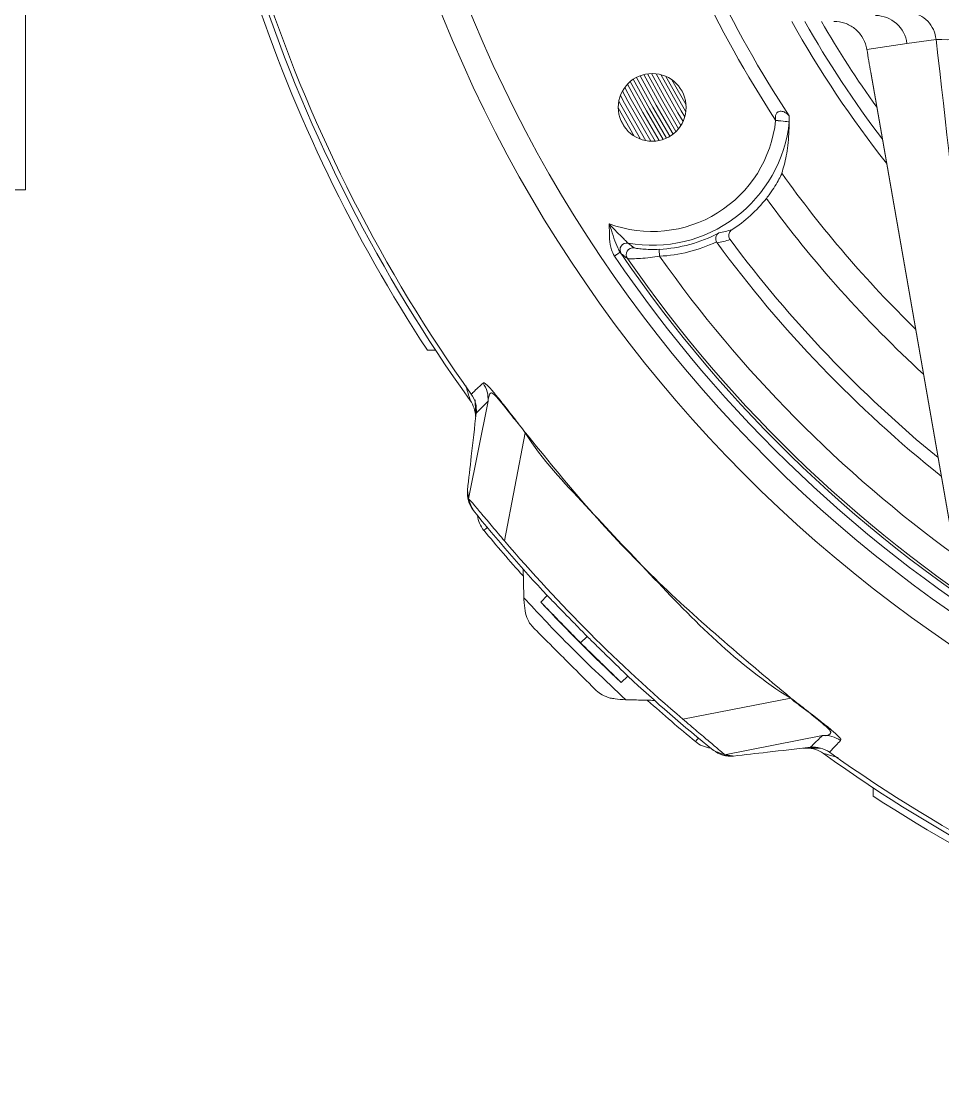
# Model space of a CAD drawing. Extents: x 2 to 136, y 1 to 99.
# Drawn here: x 125.138 to 127.148, y 41.827 to 44.158 of the extents above; entities that cross this region are included whole.
import ezdxf

# ---------------------------------------------------------------- set-up
doc = ezdxf.new("R2010")
doc.units = 0
doc.header["$MEASUREMENT"] = 0
doc.linetypes.add('SLD-Solid', pattern=[0])
doc.layers.add('OBJECT', color=7, linetype='CONTINUOUS')

msp = doc.modelspace()

# ---------------------------------------------------------------- linework, layer by layer
at = {"layer": 'OBJECT', "linetype": 'SLD-Solid', "lineweight": 15}
for p, q in [((125.1466, 43.79), (125.1466, 46.6536)), ((127.0701, 44.1092), (126.9827, 44.0967)), ((127.1336, 44.1183), (127.0701, 44.1092)), ((126.991, 44.0462), (126.991, 44.0467)), ((126.991, 44.0467), (127.1772, 42.981)), ((126.991, 44.0462), (127.1772, 42.9804)), ((126.588, 43.9757), (126.5571, 44.0303)), ((126.4752, 43.9071), (126.4402, 43.9689)), ((126.4551, 43.9256), (126.4457, 43.9421)), ((125.0986, 43.79), (125.1466, 43.79)), ((126.0418, 43.44), (126.0238, 43.44)), ((126.1137, 43.1157), (126.1561, 43.3288)), ((126.1919, 43.0242), (126.2372, 43.2598)), ((126.2715, 42.8901), (126.2853, 42.9047)), ((126.358, 42.8014), (126.3722, 42.8156)), ((126.4468, 42.7149), (126.4613, 42.7287)), ((126.5808, 42.6353), (126.8164, 42.6806)), ((126.6723, 42.5571), (126.8854, 42.5995)), ((126.9966, 42.4672), (126.9966, 42.4852))]:
    msp.add_line(p, q, dxfattribs=at)
at = {"layer": 'OBJECT', "linetype": 'SLD-Solid', "lineweight": 15, "flags": 128}
for points in [[(126.5529, 43.9069), (126.5155, 43.9708), (126.48, 44.0356)], [(126.5597, 43.9116), (126.5228, 43.9749), (126.4876, 44.0391)], [(126.5661, 43.9172), (126.53, 43.979), (126.4956, 44.0416)], [(126.5718, 43.9235), (126.5371, 43.983), (126.5041, 44.0433)], [(126.5768, 43.9306), (126.544, 43.9869), (126.5127, 44.044)], [(126.5816, 43.9393), (126.5703, 43.9585), (126.5226, 44.0435)], [(126.5852, 43.9491), (126.5773, 43.9626), (126.5329, 44.0416)], [(126.5876, 43.9607), (126.5841, 43.9666), (126.544, 44.0377)], [(126.5207, 43.8963), (126.4684, 43.9876), (126.4544, 44.0135)], [(126.5296, 43.8976), (126.494, 43.9586), (126.4601, 44.0204)], [(126.538, 43.8999), (126.5014, 43.9628), (126.4664, 44.0265)], [(126.5455, 43.9029), (126.5083, 43.9667), (126.4728, 44.0313)], [(126.5006, 43.8973), (126.4537, 43.9795), (126.4449, 43.9958)], [(126.5112, 43.8961), (126.4611, 43.9836), (126.4493, 44.0055)], [(126.4886, 43.9006), (126.4461, 43.9754), (126.4415, 43.9838)], [(126.7835, 43.9416), (126.7892, 43.941), (126.7948, 43.9405), (126.7999, 43.9399), (126.8043, 43.9395), (126.8081, 43.9391), (126.8109, 43.9388), (126.8126, 43.9386), (126.8133, 43.9385)], [(126.7836, 43.942), (126.7893, 43.9413), (126.7948, 43.9407), (126.7998, 43.9401), (126.8043, 43.9396), (126.808, 43.9391), (126.8108, 43.9388), (126.8126, 43.9386), (126.8133, 43.9385)], [(126.4441, 43.6539), (126.4438, 43.6537), (126.443, 43.6532), (126.4419, 43.6525), (126.4403, 43.6514), (126.4385, 43.6501), (126.4364, 43.6487), (126.434, 43.6471), (126.4317, 43.6455)], [(126.5301, 43.6453), (126.5299, 43.6482), (126.5298, 43.6509), (126.5297, 43.6535), (126.5295, 43.6558), (126.5295, 43.6576), (126.5294, 43.659), (126.5293, 43.6599), (126.5293, 43.6603)], [(126.1544, 43.0535), (126.1502, 43.05), (126.1476, 43.0479), (126.1467, 43.0471)], [(126.6149, 42.5938), (126.6115, 42.5896), (126.6093, 42.587), (126.6085, 42.5861)]]:
    msp.add_lwpolyline(points, dxfattribs=at)
at = {"layer": 'OBJECT', "linetype": 'SLD-Solid', "lineweight": 15}
msp.add_circle((126.5142, 43.97), 0.074, dxfattribs=at)
for centre, radius, start, end in [((128.8466, 45.29), 6.655, 198.09222, 54.2519), ((128.8466, 45.29), 6.555, 126.37982, 288.09222), ((128.8466, 45.29), 6.5028, 126.71932, 288.09222), ((128.8466, 45.29), 6.4944, 126.7749, 288.09222), ((128.8466, 45.29), 6.3069, 128.05888, 288.09222), ((128.8466, 45.29), 3.0068, 199.7991, 266.1975), ((128.8466, 45.29), 2.9472, 200.4368, 266.0663), ((128.8466, 45.29), 2.4644, 204.9172, 213.1608), ((128.8466, 45.29), 2.4346, 205.174, 213.3532), ((128.8466, 45.29), 3.375, 198.2807, 213.2401), ((128.8466, 45.29), 3.36, 198.4108, 215.6734), ((128.8466, 45.29), 3.35, 198.5143, 215.5044), ((128.8466, 45.29), 2.3227, 209.1742, 218.37), ((128.8466, 45.29), 2.2979, 209.5202, 217.2068), ((128.8466, 45.29), 2.2663, 209.9739, 215.6145), ((127.0007, 44.1009), 0.0698, 6.8424, 89.6825), ((127.1564, 44.6046), 0.4868, 267.3115, 278.9426), ((126.5142, 43.97), 0.2708, 249.6584, 353.9888), ((126.5142, 43.97), 0.3008, 259.9202, 353.9888), ((128.8466, 45.29), 2.5186, 215.5324, 225.7382), ((126.5142, 43.97), 0.3186, 303.0564, 321.4145), ((128.8466, 45.29), 2.5781, 216.091, 227.5326), ((126.5142, 43.97), 0.3101, 272.7893, 297.9305), ((126.459, 43.6591), 0.015, 80.023, 214.2276), ((126.4727, 43.6487), 0.015, 82.7274, 214.5603), ((126.5142, 43.97), 0.3251, 272.7893, 295.5214), ((128.8466, 45.29), 2.7223, 216.4098, 231.3094), ((128.8466, 45.29), 2.6951, 216.6431, 230.6511), ((128.8466, 45.29), 2.9217, 214.2537, 238.8549), ((128.8466, 45.29), 2.9067, 214.2537, 238.5533), ((128.8466, 45.29), 2.901, 214.6589, 238.3816), ((128.8466, 45.29), 2.841, 215.3738, 233.958), ((126.0706, 43.3096), 0.06, 353.4816, 35.5044), ((126.0667, 43.2944), 0.062, 1, 35.6734), ((126.1076, 43.4259), 0.2107, 307.961, 308.1556), ((128.8466, 45.29), 3.5, 218.9328, 222.9616), ((126.1944, 43.0867), 0.062, 186.4417, 219.7171), ((128.8466, 45.29), 3.51, 219.7171, 221.8637), ((128.8466, 45.29), 3.4902, 220.4808, 229.5192), ((128.8466, 45.29), 3.52, 222.9828, 227.0172), ((128.8466, 45.29), 3.5, 227.0384, 231.0672), ((128.8466, 45.29), 3.51, 228.1381, 230.3849), ((127.0385, 42.5074), 0.2816, 141.9008, 142.0462), ((126.6481, 42.6338), 0.062, 230.3849, 263.6603), ((126.8515, 42.5098), 0.062, 54.3364, 89.981), ((126.8662, 42.514), 0.06, 54.4956, 96.5184), ((128.8466, 45.29), 3.36, 234.3364, 266.6557), ((128.8466, 45.29), 3.35, 234.4956, 266.4858), ((128.8466, 45.29), 3.375, 236.7599, 266.7562)]:
    msp.add_arc(centre, radius, start, end, dxfattribs=at)
for centre, major_axis, start_param, end_param in [((124.8587, 45.2784), (-2.1536, 17.275), 4.565556, 4.630005), ((127.0236, 44.2363), (-0.0611, 0.4899), 1.844586, 1.952845)]:
    msp.add_ellipse(centre, major_axis=major_axis, ratio=0.121842, start_param=start_param, end_param=end_param, dxfattribs=at)
for points, knots in [([(127.1336, 44.1183), (127.1322, 44.1256), (127.1293, 44.1402), (127.1161, 44.1588), (127.0993, 44.1719), (127.0864, 44.1759), (127.0806, 44.1778)], [0, 0, 0, 0, 0.26233, 0.524833, 0.784589, 1, 1, 1, 1]), ([(126.9108, 44.1578), (126.9189, 44.157), (126.9349, 44.1554), (126.9564, 44.1432), (126.9728, 44.1253), (126.9804, 44.1085), (126.9823, 44.0988), (126.9827, 44.0967)], [0, 0, 0, 0, 0.231454, 0.462801, 0.696832, 0.935034, 1, 1, 1, 1]), ([(126.7836, 43.942), (126.7832, 43.9446), (126.7827, 43.9487), (126.7837, 43.9537), (126.7853, 43.957), (126.7872, 43.9591), (126.79, 43.961), (126.7928, 43.9617), (126.7978, 43.9617), (126.8052, 43.959), (126.8104, 43.9545), (126.8129, 43.9515), (126.813, 43.9514)], [0, 0, 0, 0, 0.139072, 0.217492, 0.268365, 0.336172, 0.377349, 0.471057, 0.513586, 0.712137, 0.995855, 1, 1, 1, 1]), ([(126.8133, 43.9385), (126.8127, 43.9208), (126.8115, 43.8853), (126.8042, 43.8509), (126.7987, 43.8321), (126.797, 43.8263)], [0, 0, 0, 0, 0.407247, 0.815206, 1, 1, 1, 1]), ([(126.7633, 43.7713), (126.7659, 43.7747), (126.7728, 43.7836), (126.7828, 43.7986), (126.7914, 43.8138), (126.7959, 43.8232), (126.7967, 43.8255), (126.797, 43.8263)], [0, 0, 0, 0, 0.141371, 0.376832, 0.624888, 0.872738, 1, 1, 1, 1]), ([(126.4201, 43.7161), (126.4202, 43.716), (126.4204, 43.7154), (126.4214, 43.7125), (126.4277, 43.6946), (126.4337, 43.6732), (126.4424, 43.657), (126.4441, 43.6539)], [0, 0, 0, 0, 0.006127, 0.028265, 0.131993, 0.835936, 1, 1, 1, 1]), ([(126.4201, 43.7161), (126.4247, 43.7113), (126.434, 43.7015), (126.4464, 43.6888), (126.4552, 43.6799), (126.4597, 43.6755), (126.4613, 43.6741), (126.4615, 43.6739), (126.4616, 43.6739)], [0, 0, 0, 0, 0.277583, 0.570656, 0.759628, 0.882895, 0.973697, 1, 1, 1, 1]), ([(126.4317, 43.6455), (126.4294, 43.6501), (126.4198, 43.6691), (126.4216, 43.6942), (126.4203, 43.7131), (126.4201, 43.716), (126.4201, 43.7161)], [0, 0, 0, 0, 0.210948, 0.879598, 0.994619, 1, 1, 1, 1]), ([(126.6543, 43.6766), (126.6538, 43.6779), (126.6528, 43.6805), (126.6526, 43.6849), (126.6536, 43.6897), (126.6561, 43.6936), (126.6584, 43.6954), (126.6595, 43.696), (126.6595, 43.696)], [0, 0, 0, 0, 0.152196, 0.303756, 0.514314, 0.798192, 0.994324, 1, 1, 1, 1]), ([(126.6595, 43.696), (126.6643, 43.697), (126.674, 43.6991), (126.6833, 43.7017), (126.688, 43.703)], [0, 0, 0, 0, 0.495113, 1, 1, 1, 1]), ([(126.688, 43.703), (126.6867, 43.7019), (126.684, 43.6998), (126.6817, 43.6951), (126.6809, 43.6901), (126.6817, 43.6853), (126.6834, 43.6827), (126.6841, 43.6815)], [0, 0, 0, 0, 0.207573, 0.415171, 0.62217, 0.828321, 1, 1, 1, 1]), ([(126.4746, 43.6636), (126.4753, 43.6634), (126.4765, 43.663), (126.4845, 43.6618), (126.4968, 43.6605), (126.5128, 43.6598), (126.524, 43.6601), (126.5293, 43.6603)], [0, 0, 0, 0, 0.167044, 0.331381, 0.561836, 0.793569, 1, 1, 1, 1]), ([(126.6841, 43.6815), (126.6792, 43.6801), (126.67, 43.6774), (126.6603, 43.6752), (126.6558, 43.6742)], [0, 0, 0, 0, 0.525726, 1, 1, 1, 1]), ([(126.4466, 43.6507), (126.4462, 43.6511), (126.4457, 43.6517), (126.4443, 43.6536), (126.4441, 43.6539)], [0, 0, 0, 0, 0.819221, 1, 1, 1, 1]), ([(126.5301, 43.6453), (126.5232, 43.6442), (126.5088, 43.642), (126.4883, 43.6402), (126.4726, 43.6397), (126.4627, 43.6399), (126.4612, 43.6401), (126.4604, 43.6402)], [0, 0, 0, 0, 0.205861, 0.435315, 0.664294, 0.829686, 1, 1, 1, 1]), ([(126.1171, 43.3306), (126.117, 43.3309), (126.1168, 43.3315), (126.115, 43.3378), (126.112, 43.3482), (126.109, 43.3583), (126.1076, 43.3633)], [0, 0, 0, 0, 0.155022, 0.347855, 0.677523, 1, 1, 1, 1]), ([(126.1195, 43.3444), (126.1196, 43.3445), (126.1198, 43.3447), (126.122, 43.3468), (126.1255, 43.3501), (126.1308, 43.355), (126.1376, 43.3612), (126.1441, 43.3674), (126.1452, 43.3685)], [0, 0, 0, 0, 0.126792, 0.368017, 0.488638, 0.609261, 0.930911, 1, 1, 1, 1]), ([(126.1452, 43.3685), (126.1452, 43.3685), (126.1464, 43.3696), (126.1487, 43.3704), (126.1658, 43.3516), (126.186, 43.3265), (126.2105, 43.2952), (126.2287, 43.2719), (126.2377, 43.2602)], [0, 0, 0, 0, 0.01186, 0.400275, 0.577865, 0.721205, 0.860697, 1, 1, 1, 1]), ([(126.1452, 43.3685), (126.1488, 43.3624), (126.1559, 43.3501), (126.1561, 43.3359), (126.1561, 43.3288)], [0, 0, 0, 0, 0.500003, 1, 1, 1, 1]), ([(126.2372, 43.2598), (126.2372, 43.2598), (126.2298, 43.2716), (126.2109, 43.2925), (126.1897, 43.3206), (126.178, 43.3343), (126.1688, 43.3444), (126.165, 43.3473), (126.1607, 43.347), (126.1585, 43.3409), (126.1561, 43.3339), (126.1561, 43.3288), (126.1561, 43.3288)], [0, 0, 0, 0, 0.000009, 0.138314, 0.276606, 0.396733, 0.417143, 0.570177, 0.591105, 0.795128, 0.999992, 1, 1, 1, 1]), ([(126.1561, 43.3288), (126.155, 43.3277), (126.1485, 43.3212), (126.1417, 43.3143), (126.1363, 43.3089), (126.1328, 43.3053), (126.1306, 43.3031), (126.1303, 43.3029), (126.1302, 43.3028)], [0, 0, 0, 0, 0.069093, 0.390745, 0.511364, 0.631984, 0.873208, 1, 1, 1, 1]), ([(126.1302, 43.3028), (126.1267, 43.2715), (126.1203, 43.2156), (126.1139, 43.1597), (126.1111, 43.1351)], [0, 0, 0, 0, 0.560001, 1, 1, 1, 1]), ([(126.8164, 42.6806), (126.8164, 42.6806), (126.7004, 42.7519), (126.5551, 42.9019), (126.3694, 43.1009), (126.2736, 43.2015), (126.2372, 43.2598), (126.2372, 43.2598)], [0, 0, 0, 0, 0.000003, 0.497705, 0.748852, 0.999997, 1, 1, 1, 1]), ([(126.2377, 43.2602), (126.281, 43.2068), (126.3674, 43.1), (126.5549, 42.9001), (126.7123, 42.7686), (126.8169, 42.6811)], [0, 0, 0, 0, 0.251147, 0.502295, 1, 1, 1, 1]), ([(126.124, 43.0906), (126.1196, 43.0973), (126.1108, 43.1109), (126.111, 43.127), (126.1111, 43.1351)], [0, 0, 0, 0, 0.49976, 1, 1, 1, 1]), ([(126.1919, 43.0242), (126.1831, 43.0346), (126.1653, 43.0554), (126.1416, 43.0837), (126.124, 43.1045), (126.1152, 43.1146), (126.1141, 43.1154), (126.1137, 43.1157)], [0, 0, 0, 0, 0.217938, 0.435238, 0.661578, 0.868607, 1, 1, 1, 1]), ([(126.1137, 43.1157), (126.1146, 43.1129), (126.1165, 43.1074), (126.1194, 43.1005), (126.1218, 43.095), (126.1236, 43.0913), (126.1239, 43.0908), (126.124, 43.0906)], [0, 0, 0, 0, 0.206019, 0.404831, 0.608657, 0.812864, 1, 1, 1, 1]), ([(126.2378, 42.8661), (126.2366, 42.8735), (126.2348, 42.8843), (126.2344, 42.8961), (126.2342, 42.8999)], [0, 0, 0, 0, 0.681912, 1, 1, 1, 1]), ([(126.2342, 42.8999), (126.2638, 42.8681), (126.3354, 42.7914), (126.4119, 42.7196), (126.4567, 42.6775)], [0, 0, 0, 0, 0.413967, 1, 1, 1, 1]), ([(126.2551, 42.8346), (126.2548, 42.835), (126.2509, 42.8391), (126.2434, 42.8486), (126.2398, 42.8599), (126.2378, 42.8661)], [0, 0, 0, 0, 0.036596, 0.474246, 1, 1, 1, 1]), ([(126.4227, 42.6811), (126.4166, 42.6831), (126.4053, 42.6867), (126.3958, 42.6942), (126.3916, 42.6981), (126.3913, 42.6984)], [0, 0, 0, 0, 0.521338, 0.963444, 1, 1, 1, 1]), ([(126.4567, 42.6775), (126.4486, 42.6779), (126.4367, 42.6786), (126.4262, 42.6805), (126.4227, 42.6811)], [0, 0, 0, 0, 0.67796, 1, 1, 1, 1]), ([(126.8854, 42.5995), (126.8854, 42.5995), (126.8856, 42.5998), (126.8937, 42.5972), (126.9069, 42.6024), (126.9025, 42.6104), (126.8941, 42.6186), (126.8863, 42.6253), (126.8702, 42.6384), (126.8497, 42.6554), (126.8266, 42.6712), (126.8164, 42.6806), (126.8164, 42.6806)], [0, 0, 0, 0, 0.000008, 0.011235, 0.408406, 0.550964, 0.581776, 0.700642, 0.724685, 0.862389, 0.999991, 1, 1, 1, 1]), ([(126.8169, 42.6811), (126.8284, 42.6721), (126.8516, 42.654), (126.8829, 42.6295), (126.9083, 42.6091), (126.9274, 42.5918), (126.926, 42.5899), (126.9251, 42.5886)], [0, 0, 0, 0, 0.138669, 0.277419, 0.423115, 0.599885, 1, 1, 1, 1]), ([(126.6723, 42.5571), (126.6722, 42.5572), (126.6721, 42.5575), (126.6693, 42.5603), (126.6599, 42.5684), (126.6397, 42.5855), (126.6122, 42.6086), (126.5916, 42.6262), (126.5808, 42.6353)], [0, 0, 0, 0, 0.061294, 0.157978, 0.353027, 0.568967, 0.775603, 1, 1, 1, 1]), ([(126.8594, 42.5736), (126.8595, 42.5737), (126.8598, 42.574), (126.8639, 42.5781), (126.8732, 42.5872), (126.8819, 42.5959), (126.8854, 42.5995)], [0, 0, 0, 0, 0.132531, 0.454207, 0.77585, 1, 1, 1, 1]), ([(126.9251, 42.5886), (126.919, 42.5922), (126.9067, 42.5993), (126.8925, 42.5994), (126.8854, 42.5995)], [0, 0, 0, 0, 0.500002, 1, 1, 1, 1]), ([(126.6472, 42.5674), (126.6474, 42.5673), (126.6479, 42.567), (126.6516, 42.5652), (126.6571, 42.5628), (126.664, 42.5599), (126.6695, 42.558), (126.6723, 42.5571)], [0, 0, 0, 0, 0.187126, 0.391336, 0.595144, 0.79397, 1, 1, 1, 1]), ([(126.6917, 42.5545), (126.6836, 42.5544), (126.6675, 42.5542), (126.654, 42.563), (126.6472, 42.5674)], [0, 0, 0, 0, 0.499759, 1, 1, 1, 1]), ([(126.8594, 42.5736), (126.8281, 42.5701), (126.7722, 42.5637), (126.7163, 42.5573), (126.6917, 42.5545)], [0, 0, 0, 0, 0.56, 1, 1, 1, 1]), ([(126.9251, 42.5886), (126.9217, 42.585), (126.9135, 42.5763), (126.9053, 42.5673), (126.9014, 42.5633), (126.9011, 42.563), (126.9011, 42.5629)], [0, 0, 0, 0, 0.224142, 0.545792, 0.867469, 1, 1, 1, 1]), ([(126.9198, 42.5512), (126.9181, 42.5517), (126.9084, 42.5544), (126.8971, 42.5575), (126.8893, 42.5597), (126.8877, 42.5601), (126.8877, 42.5601), (126.8877, 42.5602)], [0, 0, 0, 0, 0.115278, 0.642018, 0.819138, 0.96979, 1, 1, 1, 1])]:
    msp.add_open_spline(points, degree=3, knots=knots, dxfattribs=at)
for points in [[(126.813, 43.9514), (126.8133, 43.9385)], [(126.7835, 43.9416), (126.7836, 43.942)], [(126.8133, 43.9385), (126.8133, 43.9385)], [(126.4616, 43.6739), (126.4746, 43.6636)], [(126.6558, 43.6742), (126.6543, 43.6766)], [(126.4604, 43.6402), (126.4466, 43.6507)], [(126.1287, 43.2955), (126.1281, 43.3319)], [(126.1561, 43.3288), (126.1561, 43.3288)], [(126.1111, 43.1351), (126.1137, 43.1157)], [(126.2327, 42.9625), (126.2342, 42.8999)], [(126.3722, 42.8156), (126.2853, 42.9047)], [(126.2715, 42.8901), (126.358, 42.8014)], [(126.3913, 42.6984), (126.2551, 42.8346)], [(126.358, 42.8014), (126.4468, 42.7149)], [(126.4613, 42.7287), (126.3722, 42.8156)], [(126.5191, 42.676), (126.4567, 42.6775)], [(126.8854, 42.5995), (126.8854, 42.5995)], [(126.8811, 42.5718), (126.8432, 42.5718)], [(126.6723, 42.5571), (126.6917, 42.5545)]]:
    msp.add_open_spline(points, degree=1, dxfattribs=at)

doc.saveas('drawing.dxf')
